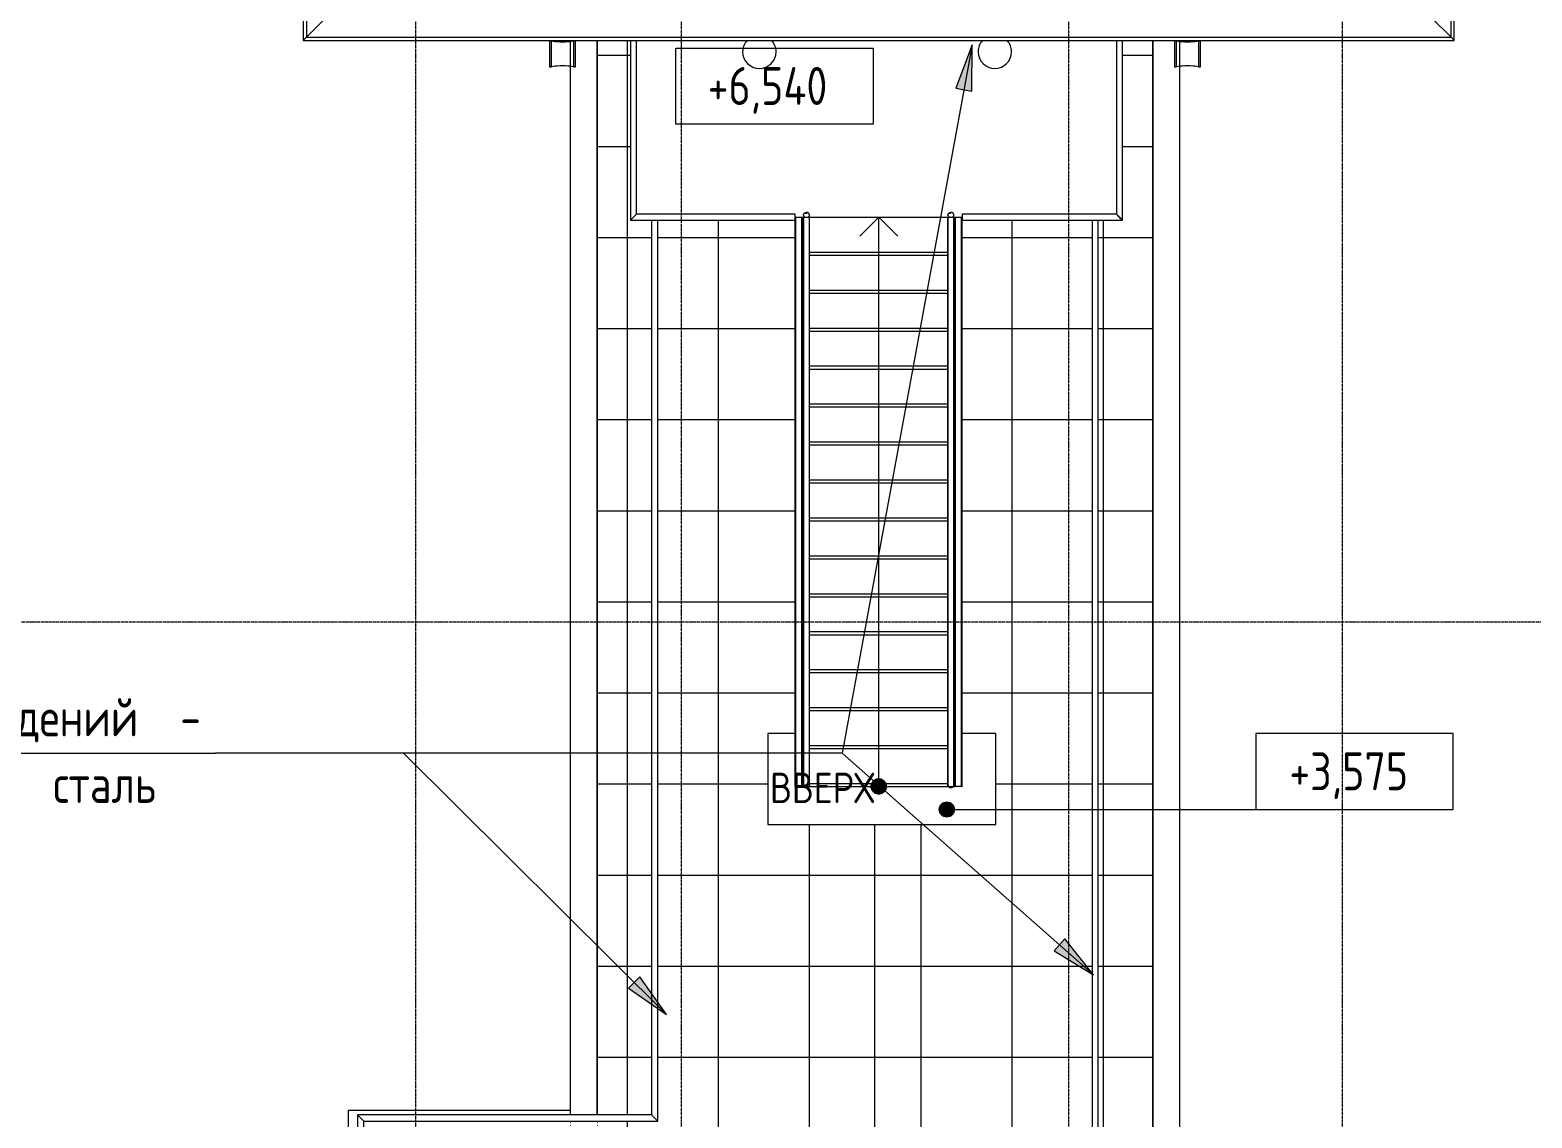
# Model space of a CAD drawing. Header units: millimetres. Extents: x -87434 to 499450, y -468665 to 122144.
# Drawn here: x 430705 to 440592, y 17578 to 24745 of the extents above; entities that cross this region are included whole.
import ezdxf

# ---------------------------------------------------------------- set-up
doc = ezdxf.new("R2010")
doc.units = ezdxf.units.MM
doc.linetypes.add('ADSK_Линия сетки', pattern=[25, 20, -2.5, 0, -2.5])
for name, color, linetype, lineweight in [('Балясины', 252, 'Continuous', 9), ('Высотные отметки', 252, 'Continuous', 9), ('Желоба', 252, 'Continuous', 9), ('Крыши', 252, 'Continuous', 9), ('Лестницы', 252, 'Continuous', 9), ('Обобщенные модели', 252, 'Continuous', 18), ('Ограждение', 252, 'Continuous', 9), ('Осветительные приборы', 252, 'Continuous', 18), ('Оси', 252, 'Continuous', 9), ('Перекрытия', 252, 'Continuous', 18), ('Поручни', 252, 'Continuous', 9), ('Стрелки вверх', 252, 'Continuous', 18), ('Типовые аннотации', 252, 'Continuous', 18), ('Траектории лестницы', 252, 'Continuous', 18), ('Штриховка поверхностей', 252, 'Continuous', 9)]:
    doc.layers.add(name, color=color, linetype=linetype, lineweight=lineweight)
doc.styles.add('GOST Common', font='', dxfattribs={"width": 0.9, "height": 500})
doc.styles.add('GOST Common_3', font='', dxfattribs={"height": 3.5})
doc.styles.get('GOST Common').set_extended_font_data('GOST type B')
doc.styles.get('GOST Common_3').set_extended_font_data('GOST 2.304 type A')

# ---------------------------------------------------------------- blocks, each defined once
blk = doc.blocks.new('Ограждение - Ограждение-791046-Маркировочный план кровли')
at = {"layer": 'Поручни'}
for p, q in [((2029, 10922.1), (2029, 9778.3)), ((2069, 9738.3), (2069, 10922.1)), ((2029, 9778.3), (1014.2, 9778.3)), ((1014.2, 9778.3), (1014.2, 9738.3)), ((1014.2, 9738.3), (2069, 9738.3))]:
    blk.add_line(p, q, dxfattribs=at)
at = {"layer": 'Поручни', "flags": 128}
for points in [[(2029, 9778.3), (2029.7, 9777.6), (2031.7, 9775.6), (2034.9, 9772.4), (2039, 9768.3), (2043.8, 9763.4), (2049, 9758.3), (2054.2, 9753.1), (2059, 9748.3), (2063.2, 9744.1), (2066.3, 9740.9), (2068.3, 9739), (2069, 9738.3)], [(2069, 9738.3), (2068.3, 9739), (2066.3, 9740.9), (2063.2, 9744.1), (2059, 9748.3), (2054.2, 9753.1), (2049, 9758.3), (2043.8, 9763.4), (2039, 9768.3), (2034.9, 9772.4), (2031.7, 9775.6), (2029.7, 9777.6), (2029, 9778.3)]]:
    blk.add_lwpolyline(points, dxfattribs=at)
blk = doc.blocks.new('Ограждение - Ограждение-791125-Маркировочный план кровли')
at = {"layer": 'Поручни'}
for p, q in [((-1171, 10922.1), (-1171, 9738.3)), ((-1131, 9778.3), (-1131, 10922.1)), ((-1171, 9738.3), (-85.8, 9738.3)), ((-85.8, 9778.3), (-1131, 9778.3)), ((-85.8, 9738.3), (-85.8, 9778.3))]:
    blk.add_line(p, q, dxfattribs=at)
at = {"layer": 'Поручни', "flags": 128}
for points in [[(-1171, 9738.3), (-1170.3, 9739), (-1168.3, 9740.9), (-1165.1, 9744.1), (-1161, 9748.3), (-1156.2, 9753.1), (-1151, 9758.3), (-1145.8, 9763.4), (-1141, 9768.3), (-1136.8, 9772.4), (-1133.7, 9775.6), (-1131.7, 9777.6), (-1131, 9778.3)], [(-1131, 9778.3), (-1131.7, 9777.6), (-1133.7, 9775.6), (-1136.8, 9772.4), (-1141, 9768.3), (-1145.8, 9763.4), (-1151, 9758.3), (-1156.2, 9753.1), (-1161, 9748.3), (-1165.1, 9744.1), (-1168.3, 9740.9), (-1170.3, 9739), (-1171, 9738.3)]]:
    blk.add_lwpolyline(points, dxfattribs=at)
blk = doc.blocks.new('Ограждение - Ограждение-2058255-Маркировочный план кровли')
at = {"layer": 'Поручни'}
for p, q in [((969.4, 9758.3), (1009.4, 9758.3)), ((969.4, 6008.3), (969.4, 9758.3)), ((1009.4, 6008.3), (1009.4, 9758.3)), ((1009.4, 6008.3), (969.4, 6008.3))]:
    blk.add_line(p, q, dxfattribs=at)
blk = doc.blocks.new('Ограждение - Ограждение-2058259-Маркировочный план кровли')
at = {"layer": 'Поручни'}
for p, q in [((-81.4, 9758.3), (-41.4, 9758.3)), ((-81.4, 6008.3), (-81.4, 9758.3)), ((-41.4, 6008.3), (-41.4, 9758.3)), ((-41.4, 6008.3), (-81.4, 6008.3))]:
    blk.add_line(p, q, dxfattribs=at)
blk = doc.blocks.new('Тип верхнего поручня - Верхний поручень_Внутренний_-2058265-Маркировочный план кровли')
at = {"layer": 'Ограждение'}
for p, q in [((919.4, 9758.3), (919.4, 6008.3)), ((959.4, 6008.3), (959.4, 9758.3))]:
    blk.add_line(p, q, dxfattribs=at)
at = {"layer": 'Ограждение', "flags": 128}
for points in [[(937.6, 9758.3), (939.4, 9758.3), (941.3, 9758.3)], [(941.3, 6008.3), (939.4, 6008.3), (937.6, 6008.3)]]:
    blk.add_lwpolyline(points, dxfattribs=at)
blk = doc.blocks.new('Тип верхнего поручня - D40-16087-Маркировочный план кровли')
at = {"layer": 'Ограждение', "flags": 128}
for points in [[(919.6, 6017.5), (919.8, 6016.2), (920.1, 6015), (920.5, 6013.8), (920.9, 6012.6), (921.4, 6011.5), (921.9, 6010.5), (922.5, 6009.5), (923.1, 6008.6), (923.7, 6007.8), (924.4, 6007), (925, 6006.3), (925.6, 6005.7), (926.3, 6005.1), (926.9, 6004.6), (927.6, 6004.1), (928.2, 6003.7), (928.8, 6003.2), (929.4, 6002.9), (930, 6002.6), (930.6, 6002.3), (931.2, 6002), (931.7, 6001.7), (932.3, 6001.5), (932.8, 6001.3), (933.4, 6001.1), (933.9, 6001), (934.4, 6000.8), (934.9, 6000.7), (935.4, 6000.6), (935.9, 6000.5), (936.4, 6000.4), (936.9, 6000.4), (937.4, 6000.3), (937.9, 6000.3), (938.3, 6000.2), (938.8, 6000.2), (939.3, 6000.2), (939.4, 6000.2)], [(959.2, 6017.5), (959, 6016.2), (958.7, 6015), (958.4, 6013.8), (957.9, 6012.6), (957.4, 6011.5), (956.9, 6010.5), (956.3, 6009.5), (955.7, 6008.6), (955.1, 6007.8), (954.5, 6007), (953.8, 6006.3), (953.2, 6005.7), (952.6, 6005.1), (951.9, 6004.6), (951.3, 6004.1), (950.7, 6003.7), (950.1, 6003.2), (949.4, 6002.9), (948.9, 6002.6), (948.3, 6002.3), (947.7, 6002), (947.1, 6001.7), (946.6, 6001.5), (946, 6001.3), (945.5, 6001.1), (945, 6001), (944.5, 6000.8), (943.9, 6000.7), (943.4, 6000.6), (942.9, 6000.5), (942.4, 6000.4), (942, 6000.4), (941.5, 6000.3), (941, 6000.3), (940.5, 6000.2), (940, 6000.2), (939.6, 6000.2), (939.4, 6000.2)]]:
    blk.add_lwpolyline(points, dxfattribs=at)
blk = doc.blocks.new('Тип верхнего поручня - D40-V2-Маркировочный план кровли')
at = {"layer": 'Ограждение', "flags": 128}
for points in [[(919.4, 9770.2), (919.5, 9771.5), (919.6, 9772.9), (919.8, 9774.2), (920.1, 9775.4), (920.5, 9776.6), (920.9, 9777.8), (921.4, 9778.9), (921.9, 9779.9), (922.5, 9780.9), (923.1, 9781.8), (923.7, 9782.6), (924.4, 9783.3), (925, 9784), (925.6, 9784.7), (926.3, 9785.3), (926.9, 9785.8), (927.6, 9786.3), (928.2, 9786.7), (928.8, 9787.1), (929.4, 9787.5), (930, 9787.8), (930.6, 9788.1), (931.2, 9788.4), (931.7, 9788.6), (932.3, 9788.9), (932.8, 9789.1), (933.4, 9789.2), (933.9, 9789.4), (934.4, 9789.5), (934.9, 9789.7), (935.4, 9789.8), (935.9, 9789.9), (936.4, 9790), (936.9, 9790), (937.4, 9790.1), (937.9, 9790.1), (938.3, 9790.2), (938.8, 9790.2), (939.3, 9790.2), (939.4, 9790.2)], [(959.4, 9770.2), (959.4, 9771.5), (959.2, 9772.9), (959, 9774.2), (958.7, 9775.4), (958.4, 9776.6), (957.9, 9777.8), (957.4, 9778.9), (956.9, 9779.9), (956.3, 9780.9), (955.7, 9781.8), (955.1, 9782.6), (954.5, 9783.3), (953.8, 9784), (953.2, 9784.7), (952.6, 9785.3), (951.9, 9785.8), (951.3, 9786.3), (950.7, 9786.7), (950.1, 9787.1), (949.4, 9787.5), (948.9, 9787.8), (948.3, 9788.1), (947.7, 9788.4), (947.1, 9788.6), (946.6, 9788.9), (946, 9789.1), (945.5, 9789.2), (945, 9789.4), (944.5, 9789.5), (943.9, 9789.7), (943.4, 9789.8), (942.9, 9789.9), (942.4, 9790), (942, 9790), (941.5, 9790.1), (941, 9790.1), (940.5, 9790.2), (940, 9790.2), (939.6, 9790.2), (939.4, 9790.2)]]:
    blk.add_lwpolyline(points, dxfattribs=at)
at = {"layer": 'Ограждение'}
for start_param, end_param in [(3.01728, 4.712389), (1.77604, 1.882179), (1.570796, 1.647758), (4.712389, 6.425437), (1.367779, 1.434895)]:
    blk.add_ellipse((939.4, 9770.2), major_axis=(20, 0), ratio=0.596139, start_param=start_param, end_param=end_param, dxfattribs=at)
blk = doc.blocks.new('Тип верхнего поручня - Верхний поручень_Внутренний_-V3-Маркировочный план кровли')
at = {"layer": 'Ограждение'}
for p, q in [((919.4, 9758.3), (959.4, 9758.3)), ((919.4, 6008.3), (919.4, 9758.3)), ((959.4, 6008.3), (959.4, 9758.3)), ((919.4, 6008.3), (959.4, 6008.3))]:
    blk.add_line(p, q, dxfattribs=at)
blk = doc.blocks.new('Тип верхнего поручня - Верхний поручень_Внутренний_-2058277-Маркировочный план кровли')
at = {"layer": 'Ограждение'}
for p, q in [((-31.4, 9758.3), (-31.4, 6008.3)), ((8.6, 6008.3), (8.6, 9758.3))]:
    blk.add_line(p, q, dxfattribs=at)
at = {"layer": 'Ограждение', "flags": 128}
for points in [[(-13.2, 9758.3), (-11.4, 9758.3), (-9.5, 9758.3)], [(-9.5, 6008.3), (-11.4, 6008.3), (-13.2, 6008.3)]]:
    blk.add_lwpolyline(points, dxfattribs=at)
blk = doc.blocks.new('Тип верхнего поручня - Верхний поручень_Внутренний_-V4-Маркировочный план кровли')
at = {"layer": 'Ограждение'}
for p, q in [((-31.4, 9758.3), (8.6, 9758.3)), ((-31.4, 6008.3), (-31.4, 9758.3)), ((8.6, 6008.3), (8.6, 9758.3)), ((-31.4, 6008.3), (8.6, 6008.3))]:
    blk.add_line(p, q, dxfattribs=at)
blk = doc.blocks.new('Ограждение - Ограждение-3902242-Маркировочный план кровли')
at = {"layer": 'Поручни'}
for p, q in [((-1031, 9738.3), (-1031, 3845.3)), ((-991, 3805.3), (-991, 9738.3)), ((-2966.3, 3845.3), (-2966.3, 2126.9)), ((-1030.6, 3844.9), (-2965.9, 3844.9)), ((-2963.5, 3842.3), (-2960.5, 3839.2)), ((-2960.4, 3839.1), (-2956.3, 3835)), ((-2956.3, 3834.9), (-2951.5, 3830.1)), ((-2951.5, 3830.1), (-2946.3, 3824.9)), ((-2926.3, 2126.9), (-2926.3, 3805.3)), ((-2925.9, 3804.9), (-990.6, 3804.9)), ((-2960.5, 2126.9), (-2932.2, 2126.9))]:
    blk.add_line(p, q, dxfattribs=at)
at = {"layer": 'Поручни', "flags": 128}
for points in [[(-2966.3, 3845.3), (-2965.6, 3844.5), (-2963.6, 3842.4)], [(-2925.9, 3804.9), (-2926.7, 3805.6), (-2928.8, 3807.6), (-2932.1, 3810.8), (-2936.3, 3814.9), (-2941.1, 3819.7), (-2946.3, 3824.9)], [(-1011, 3824.9), (-1016.2, 3830.1), (-1021, 3835), (-1025.1, 3839.2), (-1028.3, 3842.4), (-1030.3, 3844.5), (-1031, 3845.3)], [(-1011, 3824.9), (-1005.8, 3819.7), (-1000.9, 3814.9), (-996.7, 3810.8), (-993.5, 3807.6), (-991.4, 3805.6), (-990.6, 3804.9)]]:
    blk.add_lwpolyline(points, dxfattribs=at)
blk = doc.blocks.new('Ограждение - Ограждение-3902411-Маркировочный план кровли')
at = {"layer": 'Поручни'}
for p, q in [((1869, 9738.3), (1869, 25.3)), ((1909, 25.3), (1909, 9738.3))]:
    blk.add_line(p, q, dxfattribs=at)
blk = doc.blocks.new('Воронка - Тип-772645-Маркировочный план кровли')
at = {"layer": 'Обобщенные модели'}
for p, q in [((-74.3, 85), (-85, 85)), ((-85, 85), (-85, -85)), ((-74.3, 85), (-74.3, -85)), ((74.3, -85), (74.3, 85)), ((85, 85), (74.3, 85)), ((85, -85), (85, 85)), ((-85, -85), (-74.3, -85)), ((74.3, -85), (85, -85))]:
    blk.add_line(p, q, dxfattribs=at)
at = {"layer": 'Обобщенные модели', "flags": 128}
for points in [[(74.3, 85), (69.8, 82.9), (61.4, 81), (49.4, 79.4), (34.6, 78.2), (17.8, 77.5), (0, 77.2), (-17.8, 77.5), (-34.6, 78.2), (-49.4, 79.4), (-61.4, 81), (-69.8, 82.9), (-74.3, 85)], [(-74.3, -85), (-69.8, -82.9), (-61.4, -81), (-49.4, -79.4), (-34.6, -78.2), (-17.8, -77.5), (0, -77.2), (17.8, -77.5), (34.6, -78.2), (49.4, -79.4), (61.4, -81), (69.8, -82.9), (74.3, -85)]]:
    blk.add_lwpolyline(points, dxfattribs=at)
blk = doc.blocks.new('Ограждение - Ограждение-5288430-Маркировочный план кровли')
at = {"layer": 'Поручни'}
for p, q in [((-3303, 14643.3), (-3303, 10943.3)), ((4231, 10943.3), (4231, 14643.3)), ((-3324.2, 14622.1), (-3324.2, 10922.1)), ((4252.2, 10922.1), (4252.2, 14622.1)), ((-3303, 10943.3), (-2753, 11493.3)), ((-2753, 11493.3), (-3303, 10943.3)), ((4231, 10943.3), (3681, 11493.3)), ((3681, 11493.3), (4231, 10943.3)), ((-3324.2, 10922.1), (-3303, 10943.3)), ((-3303, 10943.3), (-3324.2, 10922.1)), ((-3324.2, 10922.1), (4252.2, 10922.1)), ((-3303, 10943.3), (4231, 10943.3)), ((4252.2, 10922.1), (4231, 10943.3)), ((4231, 10943.3), (4252.2, 10922.1))]:
    blk.add_line(p, q, dxfattribs=at)
blk = doc.blocks.new('ADSK_Светильник_Круглый_Накладной - 2_Светильник светодиодный накладной ZCS S 25Вт 65 4000 WH _2 позиция_-5496027-Маркировочный план кровли')
at = {"layer": 'Осветительные приборы'}
for start, end in [(137.63036, 180), (360, 42.36964), (180, 360)]:
    blk.add_arc((0, 0), 110, start, end, dxfattribs=at)
blk = doc.blocks.new('ADSK_Аннотация_Текст_сВыноской - Текст с выноской-1533612-Маркировочный план кровли')
at = {"layer": 'Типовые аннотации', "lineweight": 20}
blk.add_line((-27.5, 0), (27.5, 0), dxfattribs=at)
blk = doc.blocks.new('Высотные отметки - Рамка-12095-Маркировочный план кровли')
at = {"layer": 'Типовые аннотации', "lineweight": 20}
for p, q in [((-6.5, 0), (-6.5, 5)), ((-6.5, 5), (6.5, 5)), ((6.5, 5), (6.5, 0)), ((6.5, 0), (-6.5, 0))]:
    blk.add_line(p, q, dxfattribs=at)
blk = doc.blocks.new('Кровля_Живописная')
at = {"layer": 'Высотные отметки'}
h = blk.add_hatch(color=256, dxfattribs=at)
edge = h.paths.add_edge_path()
edge.add_arc((-34089.6, 26834.7), 50, 0, 360)
at = {"layer": 'Стрелки вверх'}
h = blk.add_hatch(color=256, dxfattribs=at)
edge = h.paths.add_edge_path()
edge.add_arc((-34538.2, 26986.2), 50, 0, 360)
blk.add_hatch(color=256, dxfattribs=at).paths.add_polyline_path([(-34538.2, 26936.2), (-34511.2, 26944.2), (-34492.7, 26965.4), (-34488.7, 26993.3), (-34500.4, 27019), (-34524.1, 27034.2), (-34552.3, 27034.2), (-34576, 27019), (-34587.7, 26993.3), (-34583.7, 26965.4), (-34565.2, 26944.2)])
at = {"layer": 'Типовые аннотации', "lineweight": 20}
for points in [[(-33923.5, 31872), (-34029.7, 31586.5), (-33925.6, 31567.4)], [(-33123.6, 25744.9), (-33313.7, 25983), (-33383.6, 25903.7)], [(-35935.8, 25483.6), (-36111.2, 25732.7), (-36185.8, 25657.7)]]:
    blk.add_hatch(color=256, dxfattribs=at).paths.add_polyline_path(points)
at = {"layer": 'Штриховка поверхностей'}
h = blk.add_hatch(dxfattribs=at)
h.set_pattern_fill('FP_9', color=256, style=0, pattern_type=2)
h.set_pattern_definition([(180, (-36569.213, 24090.713), (-2e-15, -20), []), (270, (-36569.213, 24090.713), (20, 1e-15), [])])
h.paths.add_polyline_path([(-36570.2, 16276.4), (-36568.2, 16276.4), (-36568.2, 24782.9), (-36570.2, 24782.9), (-36570.2, 16290.3)])
h.paths.add_polyline_path([(-36570.2, 24822.9), (-36568.2, 24822.9), (-36568.2, 31900), (-36570.2, 31900), (-36570.2, 24828.1)])
h = blk.add_hatch(dxfattribs=at)
h.set_pattern_fill('FP_10', color=256, style=0, pattern_type=2)
h.set_pattern_definition([(180, (-36391.213, 24090.713), (-2e-15, -20), []), (270, (-36391.213, 24090.713), (20, 1e-15), [])])
h.paths.add_polyline_path([(-36392.2, 16276.4), (-36390.2, 16276.4), (-36390.2, 23124.3), (-36392.2, 23124.3), (-36392.2, 16440.1)])
h.paths.add_polyline_path([(-36392.2, 23164.3), (-36390.2, 23164.3), (-36390.2, 24782.9), (-36392.2, 24782.9), (-36392.2, 23330.3)])
h.paths.add_polyline_path([(-36390.2, 24822.9), (-36390.2, 31900), (-36392.2, 31900), (-36392.2, 24822.9)])
h = blk.add_hatch(dxfattribs=at)
h.set_pattern_fill('FP_5', color=256, style=0, pattern_type=2)
h.set_pattern_definition([(270, (-35069.05, 20977.94), (599.88, 4e-14), []), (0, (-35069.05, 20977.94), (0, 600), [])])
h.paths.add_polyline_path([(-36390.2, 16276.4), (-36041, 16276.4), (-36041, 23124.3), (-36390.2, 23124.3), (-36390.2, 16440.1)])
h.paths.add_polyline_path([(-34828, 16276.4), (-34563.2, 16276.4), (-34563.2, 26736.2), (-35268.2, 26736.2), (-35268.2, 27336.2), (-35088.2, 27336.2), (-35088.2, 30716.2), (-35993.2, 30716.2), (-35993.9, 24783.8), (-35993.9, 24782.9), (-36390.2, 24782.9), (-36390.2, 23164.3), (-36001, 23163.7), (-36001, 16276.4), (-35200.1, 16276.4)])
h.paths.add_polyline_path([(-36316.6, 24822.9), (-36033.2, 24823.3), (-36033.2, 30716.2), (-36173.2, 30716.9), (-36173.2, 31900), (-36390.2, 31900), (-36390.2, 24822.9)])
h = blk.add_hatch(dxfattribs=at)
h.set_pattern_fill('FP_8', color=256, style=0, pattern_type=2)
h.set_pattern_definition([(90, (-34935.1, 20977.94), (-599.88, 4e-14), []), (180, (-34935.1, 20977.94), (-7e-14, -600), [])])
h.paths.add_polyline_path([(-34563.2, 20093.2), (-33133.2, 20991), (-33133.2, 30716.2), (-33988.1, 30716.9), (-33988.2, 27336.2), (-33768.2, 27336.2), (-33768.2, 26736.2), (-34563.2, 26736.2), (-34563.2, 21240.2)])
h.paths.add_polyline_path([(-33093.2, 21016.1), (-32736.2, 21240.2), (-32736.2, 31900), (-32933.2, 31900), (-32933.9, 30716.2), (-33093.2, 30716.2), (-33093.2, 21233.2)])
h = blk.add_hatch(dxfattribs=at)
h.set_pattern_fill('FP_18', color=256, style=0, pattern_type=2)
h.set_pattern_definition([(180, (-32735.213, 26588.213), (-2e-15, -20), []), (270, (-32735.213, 26588.213), (20, 1e-15), [])])
h.paths.add_polyline_path([(-32736.2, 21240.2), (-32734.2, 21242.2), (-32734.2, 31900), (-32736.2, 31900), (-32736.2, 21383)])
h = blk.add_hatch(dxfattribs=at)
h.set_pattern_fill('FP_17', color=256, style=0, pattern_type=2)
h.set_pattern_definition([(180, (-32557.213, 26677.213), (-2e-15, -20), []), (270, (-32557.213, 26677.213), (20, 1e-15), [])])
h.paths.add_polyline_path([(-32558.2, 21418.2), (-32556.2, 21420.2), (-32556.2, 31900), (-32558.2, 31900), (-32558.2, 21532.8)])
at = {"layer": 'Высотные отметки', "lineweight": 20}
for p, q in [((-34089.6, 26834.7), (-31690.5, 26834.7)), ((-31690.5, 26834.7), (-31406.8, 26834.7))]:
    blk.add_line(p, q, dxfattribs=at)
at = {"layer": 'Высотные отметки'}
blk.add_circle((-34089.6, 26834.7), 50, dxfattribs=at)
at = {"layer": 'Желоба'}
for p, q in [((-36570.2, 31900), (-36570.2, 24822.7)), ((-36568.2, 24822.7), (-36568.2, 31900)), ((-36392.2, 24822.7), (-36392.2, 31900)), ((-32734.2, 31900), (-32734.2, 21242.2)), ((-32558.2, 31900), (-32558.2, 21418.2)), ((-32556.2, 21420.2), (-32556.2, 31900))]:
    blk.add_line(p, q, dxfattribs=at)
at = {"layer": 'Крыши'}
for p, q in [((-36390.2, 24822.7), (-36390.2, 31900)), ((-32736.2, 31900), (-32736.2, 21240.2)), ((-34563.2, 16276.4), (-34563.2, 26736.2))]:
    blk.add_line(p, q, dxfattribs=at)
at = {"layer": 'Лестницы'}
for p, q in [((-35088.2, 26986.2), (-35088.2, 30716.2)), ((-35038.2, 30486.2), (-35038.2, 30736.2)), ((-35038.2, 30736.2), (-35033.6, 30736.2)), ((-34993.6, 30736.2), (-34083.7, 30736.2)), ((-34042.8, 30736.2), (-34038.2, 30736.2)), ((-34038.2, 30486.2), (-34038.2, 30736.2)), ((-33988.2, 26986.2), (-33988.2, 30736.2)), ((-35038.2, 30506.2), (-35033.6, 30506.2)), ((-35038.2, 30236.2), (-35038.2, 30486.2)), ((-35038.2, 30486.2), (-35033.6, 30486.2)), ((-34993.6, 30506.2), (-34083.7, 30506.2)), ((-34993.6, 30486.2), (-34083.7, 30486.2)), ((-34042.8, 30506.2), (-34038.2, 30506.2)), ((-34042.8, 30486.2), (-34038.2, 30486.2)), ((-34038.2, 30236.2), (-34038.2, 30486.2)), ((-35038.2, 30256.2), (-35033.6, 30256.2)), ((-34993.6, 30256.2), (-34083.7, 30256.2)), ((-34042.8, 30256.2), (-34038.2, 30256.2)), ((-35038.2, 29986.2), (-35038.2, 30236.2)), ((-35038.2, 30236.2), (-35033.6, 30236.2)), ((-34993.6, 30236.2), (-34083.7, 30236.2)), ((-34042.8, 30236.2), (-34038.2, 30236.2)), ((-34038.2, 29986.2), (-34038.2, 30236.2)), ((-35038.2, 30006.2), (-35033.6, 30006.2)), ((-35038.2, 29736.2), (-35038.2, 29986.2)), ((-35038.2, 29986.2), (-35033.6, 29986.2)), ((-34993.6, 30006.2), (-34082.8, 30006.2)), ((-34993.6, 29986.2), (-34082.8, 29986.2)), ((-34042.8, 30006.2), (-34038.2, 30006.2)), ((-34042.8, 29986.2), (-34038.2, 29986.2)), ((-34038.2, 29736.2), (-34038.2, 29986.2)), ((-35038.2, 29756.2), (-35033.6, 29756.2)), ((-35038.2, 29486.2), (-35038.2, 29736.2)), ((-35038.2, 29736.2), (-35033.6, 29736.2)), ((-34993.6, 29756.2), (-34082.8, 29756.2)), ((-34993.6, 29736.2), (-34082.8, 29736.2)), ((-34042.8, 29756.2), (-34038.2, 29756.2)), ((-34042.8, 29736.2), (-34038.2, 29736.2)), ((-34038.2, 29486.2), (-34038.2, 29736.2)), ((-35038.2, 29506.2), (-35033.6, 29506.2)), ((-35038.2, 29236.2), (-35038.2, 29486.2)), ((-35038.2, 29486.2), (-35033.6, 29486.2)), ((-34993.6, 29506.2), (-34082.8, 29506.2)), ((-34993.6, 29486.2), (-34082.8, 29486.2)), ((-34042.8, 29506.2), (-34038.2, 29506.2)), ((-34042.8, 29486.2), (-34038.2, 29486.2)), ((-34038.2, 29236.2), (-34038.2, 29486.2)), ((-35038.2, 29256.2), (-35033.6, 29256.2)), ((-35038.2, 28986.2), (-35038.2, 29236.2)), ((-35038.2, 29236.2), (-35033.6, 29236.2)), ((-34993.6, 29256.2), (-34082.8, 29256.2)), ((-34993.6, 29236.2), (-34082.8, 29236.2)), ((-34042.8, 29256.2), (-34038.2, 29256.2)), ((-34042.8, 29236.2), (-34038.2, 29236.2)), ((-34038.2, 28986.2), (-34038.2, 29236.2)), ((-35038.2, 29006.2), (-35033.6, 29006.2)), ((-35038.2, 28736.2), (-35038.2, 28986.2)), ((-35038.2, 28986.2), (-35033.6, 28986.2)), ((-34993.6, 29006.2), (-34083.7, 29006.2)), ((-34993.6, 28986.2), (-34083.7, 28986.2)), ((-34042.8, 29006.2), (-34038.2, 29006.2)), ((-34042.8, 28986.2), (-34038.2, 28986.2)), ((-34038.2, 28736.2), (-34038.2, 28986.2)), ((-35038.2, 28756.2), (-35033.6, 28756.2)), ((-35038.2, 28486.2), (-35038.2, 28736.2)), ((-35038.2, 28736.2), (-35033.6, 28736.2)), ((-34993.6, 28756.2), (-34083.7, 28756.2)), ((-34993.6, 28736.2), (-34083.7, 28736.2)), ((-34042.8, 28756.2), (-34038.2, 28756.2)), ((-34042.8, 28736.2), (-34038.2, 28736.2)), ((-34038.2, 28486.2), (-34038.2, 28736.2)), ((-35038.2, 28506.2), (-35033.6, 28506.2)), ((-35038.2, 28236.2), (-35038.2, 28486.2)), ((-35038.2, 28486.2), (-35033.6, 28486.2)), ((-34993.6, 28506.2), (-34083.7, 28506.2)), ((-34993.6, 28486.2), (-34083.7, 28486.2)), ((-34042.8, 28506.2), (-34038.2, 28506.2)), ((-34042.8, 28486.2), (-34038.2, 28486.2)), ((-34038.2, 28236.2), (-34038.2, 28486.2)), ((-35038.2, 28256.2), (-35033.6, 28256.2)), ((-35038.2, 27986.2), (-35038.2, 28236.2)), ((-35038.2, 28236.2), (-35033.6, 28236.2)), ((-34993.6, 28256.2), (-34083.7, 28256.2)), ((-34993.6, 28236.2), (-34083.7, 28236.2)), ((-34042.8, 28256.2), (-34038.2, 28256.2)), ((-34042.8, 28236.2), (-34038.2, 28236.2)), ((-34038.2, 27986.2), (-34038.2, 28236.2)), ((-35038.2, 28006.2), (-35033.6, 28006.2)), ((-35038.2, 27736.2), (-35038.2, 27986.2)), ((-35038.2, 27986.2), (-35033.6, 27986.2)), ((-34993.6, 28006.2), (-34083.7, 28006.2)), ((-34993.6, 27986.2), (-34083.7, 27986.2)), ((-34042.8, 28006.2), (-34038.2, 28006.2)), ((-34042.8, 27986.2), (-34038.2, 27986.2)), ((-34038.2, 27736.2), (-34038.2, 27986.2)), ((-35038.2, 27756.2), (-35033.6, 27756.2)), ((-35038.2, 27486.2), (-35038.2, 27736.2)), ((-35038.2, 27736.2), (-35033.6, 27736.2)), ((-34993.6, 27756.2), (-34083.7, 27756.2)), ((-34993.6, 27736.2), (-34083.7, 27736.2)), ((-34042.8, 27756.2), (-34038.2, 27756.2)), ((-34042.8, 27736.2), (-34038.2, 27736.2)), ((-34038.2, 27486.2), (-34038.2, 27736.2)), ((-35038.2, 27506.2), (-35033.6, 27506.2)), ((-35038.2, 27236.2), (-35038.2, 27486.2)), ((-35038.2, 27486.2), (-35033.6, 27486.2)), ((-34993.6, 27506.2), (-34083.7, 27506.2)), ((-34993.6, 27486.2), (-34083.7, 27486.2)), ((-34042.8, 27506.2), (-34038.2, 27506.2)), ((-34042.8, 27486.2), (-34038.2, 27486.2)), ((-34038.2, 27236.2), (-34038.2, 27486.2)), ((-35038.2, 27256.2), (-35033.6, 27256.2)), ((-35038.2, 26986.2), (-35038.2, 27236.2)), ((-35038.2, 27236.2), (-35033.6, 27236.2)), ((-34993.6, 27256.2), (-34083.7, 27256.2)), ((-34993.6, 27236.2), (-34083.7, 27236.2)), ((-34042.8, 27256.2), (-34038.2, 27256.2)), ((-34042.8, 27236.2), (-34038.2, 27236.2)), ((-34038.2, 26986.2), (-34038.2, 27236.2)), ((-35038.2, 27006.2), (-35033.6, 27006.2)), ((-34993.6, 27006.2), (-34083.7, 27006.2)), ((-34042.8, 27006.2), (-34038.2, 27006.2)), ((-35088.2, 26986.2), (-35083.6, 26986.2)), ((-35043.6, 26986.2), (-35038.2, 26986.2)), ((-35038.2, 26986.2), (-35033.6, 26986.2)), ((-34993.6, 26986.2), (-34083.7, 26986.2)), ((-34042.8, 26986.2), (-34038.2, 26986.2)), ((-34038.2, 26986.2), (-34032.8, 26986.2)), ((-33992.8, 26986.2), (-33988.2, 26986.2))]:
    blk.add_line(p, q, dxfattribs=at)
at = {"layer": 'Оси', "linetype": 'ADSK_Линия сетки'}
for p, q in [((-37588.2, 54711.9), (-37588.2, -12887.9)), ((-35838.2, 54711.9), (-35838.2, -12887.9)), ((-33288.2, 54711.9), (-33288.2, -12887.9)), ((-31488.2, 54711.9), (-31488.2, -11557.5)), ((-27783.7, 28068.2), (-75410.5, 28068.2))]:
    blk.add_line(p, q, dxfattribs=at)
at = {"layer": 'Перекрытия'}
for p, q in [((-35088.1, 30736.2), (-35083.6, 30736.2)), ((-35043.6, 30736.2), (-35033.6, 30736.2)), ((-34993.6, 30736.2), (-34083.7, 30736.2)), ((-34042.8, 30736.2), (-34032.8, 30736.2)), ((-33992.8, 30736.2), (-33988.1, 30736.2)), ((-35088.2, 27336.2), (-35268.2, 27336.2)), ((-35268.2, 27336.2), (-35268.2, 26736.2)), ((-33768.2, 27336.2), (-33988.2, 27336.2)), ((-33768.2, 26736.2), (-33768.2, 27336.2)), ((-35268.2, 26736.2), (-33768.2, 26736.2)), ((-36570.2, 24852.9), (-38031, 24852.9)), ((-38031, 24852.9), (-38031, 23104.9))]:
    blk.add_line(p, q, dxfattribs=at)
at = {"layer": 'Стрелки вверх'}
for p, q in [((-34538.2, 30736.2), (-34663.2, 30611.2)), ((-34538.2, 30486.2), (-34538.2, 30736.2)), ((-34538.2, 30736.2), (-34413.2, 30611.2)), ((-34538.2, 30236.2), (-34538.2, 30486.2)), ((-34538.2, 29986.2), (-34538.2, 30236.2)), ((-34538.2, 29736.2), (-34538.2, 29986.2)), ((-34538.2, 29486.2), (-34538.2, 29736.2)), ((-34538.2, 29236.2), (-34538.2, 29486.2)), ((-34538.2, 28986.2), (-34538.2, 29236.2)), ((-34538.2, 28736.2), (-34538.2, 28986.2)), ((-34538.2, 28486.2), (-34538.2, 28736.2)), ((-34538.2, 28236.2), (-34538.2, 28486.2)), ((-34538.2, 27986.2), (-34538.2, 28236.2)), ((-34538.2, 27736.2), (-34538.2, 27986.2)), ((-34538.2, 27486.2), (-34538.2, 27736.2)), ((-34538.2, 27236.2), (-34538.2, 27486.2)), ((-34538.2, 26986.2), (-34538.2, 27236.2)), ((-34576, 27019), (-34587.7, 26993.3)), ((-34587.7, 26993.3), (-34583.7, 26965.4)), ((-34552.3, 27034.2), (-34576, 27019)), ((-34524.1, 27034.2), (-34552.3, 27034.2)), ((-34500.4, 27019), (-34524.1, 27034.2)), ((-34488.7, 26993.3), (-34500.4, 27019)), ((-34492.7, 26965.4), (-34488.7, 26993.3)), ((-34583.7, 26965.4), (-34565.2, 26944.2)), ((-34565.2, 26944.2), (-34538.2, 26936.2)), ((-34538.2, 26936.2), (-34511.2, 26944.2)), ((-34511.2, 26944.2), (-34492.7, 26965.4))]:
    blk.add_line(p, q, dxfattribs=at)
blk.add_circle((-34538.2, 26986.2), 50, dxfattribs=at)
at = {"layer": 'Типовые аннотации', "lineweight": 20}
for p, q in [((-33923.5, 31872), (-34779.5, 27205.2)), ((-33923.5, 31872), (-34029.7, 31586.5)), ((-33925.6, 31567.4), (-33923.5, 31872)), ((-34029.7, 31586.5), (-33925.6, 31567.4)), ((-34779.5, 27205.2), (-38904, 27205.2)), ((-34779.5, 27205.2), (-38904, 27205.2)), ((-37666, 27205.2), (-38904, 27205.2)), ((-35935.8, 25483.6), (-37666, 27205.2)), ((-33123.6, 25744.9), (-34779.5, 27205.2)), ((-33313.7, 25983), (-33383.6, 25903.7)), ((-33383.6, 25903.7), (-33123.6, 25744.9)), ((-33123.6, 25744.9), (-33313.7, 25983)), ((-36111.2, 25732.7), (-36185.8, 25657.7)), ((-35935.8, 25483.6), (-36111.2, 25732.7)), ((-36185.8, 25657.7), (-35935.8, 25483.6))]:
    blk.add_line(p, q, dxfattribs=at)
at = {"layer": 'Балясины'}
for name in ['Ограждение - Ограждение-791125-Маркировочный план кровли', 'Ограждение - Ограждение-791046-Маркировочный план кровли', 'Ограждение - Ограждение-3902242-Маркировочный план кровли', 'Ограждение - Ограждение-2058259-Маркировочный план кровли', 'Ограждение - Ограждение-2058255-Маркировочный план кровли', 'Ограждение - Ограждение-3902411-Маркировочный план кровли']:
    blk.add_blockref(name, (-35002.2, 20977.9), dxfattribs=at)
at = {"layer": 'Высотные отметки', "lineweight": 20, "xscale": 99.99999999999993, "yscale": 99.99999999999993, "zscale": 99.99999999999993}
blk.add_blockref('Высотные отметки - Рамка-12095-Маркировочный план кровли', (-35224.3, 31349), dxfattribs=at)
at = {"layer": 'Высотные отметки', "lineweight": 20, "extrusion": (0, 0, -1), "xscale": 99.99999999999993, "yscale": 99.99999999999993, "zscale": 99.99999999999993}
blk.add_blockref('Высотные отметки - Рамка-12095-Маркировочный план кровли', (31406.8, 26834.7), dxfattribs=at)
at = {"layer": 'Обобщенные модели'}
blk.add_blockref('Воронка - Тип-772645-Маркировочный план кровли', (-36620.2, 31812.2), dxfattribs=at)
at = {"layer": 'Обобщенные модели', "rotation": 180}
blk.add_blockref('Воронка - Тип-772645-Маркировочный план кровли', (-32506.2, 31812.2), dxfattribs=at)
at = {"layer": 'Ограждение'}
for name, p in [('Тип верхнего поручня - D40-V2-Маркировочный план кровли', (-35953, 20977.9)), ('Тип верхнего поручня - D40-V2-Маркировочный план кровли', (-35002.2, 20977.9)), ('Тип верхнего поручня - Верхний поручень_Внутренний_-2058277-Маркировочный план кровли', (-35002.2, 20977.9)), ('Тип верхнего поручня - Верхний поручень_Внутренний_-V4-Маркировочный план кровли', (-35002.2, 20977.9)), ('Тип верхнего поручня - Верхний поручень_Внутренний_-2058265-Маркировочный план кровли', (-35002.2, 20977.9)), ('Тип верхнего поручня - Верхний поручень_Внутренний_-V3-Маркировочный план кровли', (-35002.2, 20977.9)), ('Тип верхнего поручня - D40-16087-Маркировочный план кровли', (-35953, 20977.9)), ('Тип верхнего поручня - D40-16087-Маркировочный план кровли', (-35002.2, 20977.9))]:
    blk.add_blockref(name, p, dxfattribs=at)
at = {"layer": 'Осветительные приборы'}
for p in [(-35323.9, 31826.2), (-33773.9, 31826.2)]:
    blk.add_blockref('ADSK_Светильник_Круглый_Накладной - 2_Светильник светодиодный накладной ZCS S 25Вт 65 4000 WH _2 позиция_-5496027-Маркировочный план кровли', p, dxfattribs=at)
at = {"layer": 'Поручни'}
blk.add_blockref('Ограждение - Ограждение-5288430-Маркировочный план кровли', (-35002.2, 20977.9), dxfattribs=at)
at = {"layer": 'Типовые аннотации', "lineweight": 20, "xscale": 100, "yscale": 100, "zscale": 100}
blk.add_blockref('ADSK_Аннотация_Текст_сВыноской - Текст с выноской-1533612-Маркировочный план кровли', (-41654, 27205.2), dxfattribs=at)
at = {"layer": 'Высотные отметки', "lineweight": 20, "char_height": 250, "attachment_point": 1, "line_spacing_factor": 1.022761, "style": 'GOST Common_3'}
for s, insert, width in [('+6,540', (-35664.3, 31725.7), 1055.976), ('+3,575', (-31835.5, 27211.4), 1028.823)]:
    blk.add_mtext(s, dxfattribs=dict(at, insert=insert, width=width))
at = {"layer": 'Типовые аннотации', "lineweight": 9, "char_height": 250, "attachment_point": 1, "style": 'GOST Common_3'}
for s, insert, width in [('ограждений', (-40931.7, 27566.8), 2020.253), (' -', (-39264.8, 27566.8), 288.607), ('сталь', (-39971.9, 27128), 1017.341)]:
    blk.add_mtext(s, dxfattribs=dict(at, insert=insert, width=width))
at = {"layer": 'Траектории лестницы', "lineweight": 9, "insert": (-35254.1, 27077.1), "char_height": 200, "width": 859.119, "attachment_point": 1, "line_spacing_factor": 1.022761, "style": 'GOST Common'}
blk.add_mtext('ВВЕРХ', dxfattribs=at)

msp = doc.modelspace()

# ---------------------------------------------------------------- block references
at = {"color": 0}
msp.add_blockref('Кровля_Живописная', (470829.95926, -7224.74798), dxfattribs=at)

doc.saveas('drawing.dxf')
